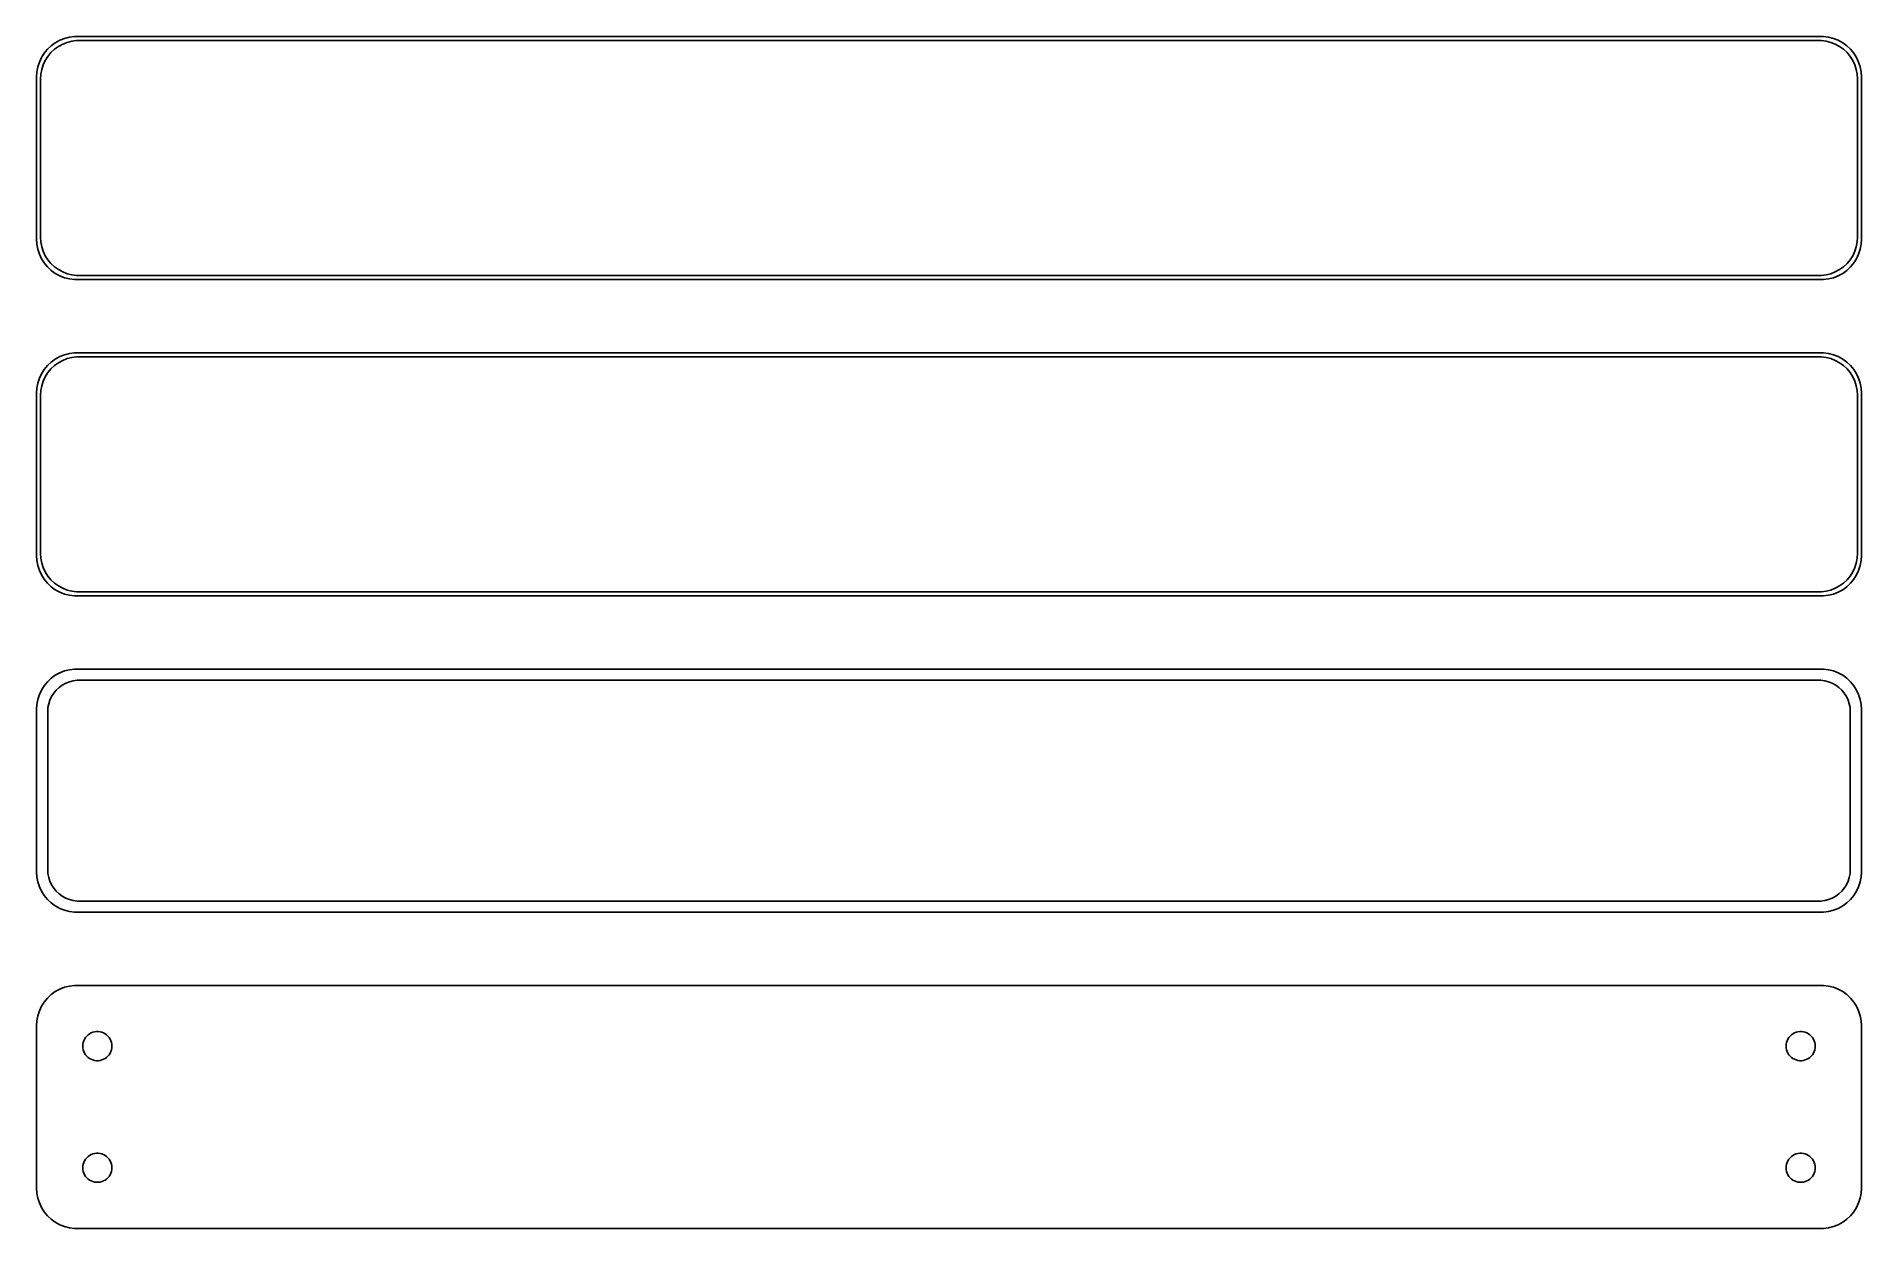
# Model space of a CAD drawing. Header units: metres. Extents: x -112 to 112, y 102 to 249.
import ezdxf

# ---------------------------------------------------------------- set-up
doc = ezdxf.new("R2010")
doc.units = ezdxf.units.M

msp = doc.modelspace()

# ---------------------------------------------------------------- linework, layer by layer
for p, q in [((-110.687, 247.853), (-111.145, 247.423)), ((-110.179, 248.222), (-110.687, 247.853)), ((-110.278, 247.41), (-109.795, 247.761)), ((-109.629, 248.524), (-110.179, 248.222)), ((-109.795, 247.761), (-109.272, 248.048)), ((-109.045, 248.755), (-109.629, 248.524)), ((-109.272, 248.048), (-108.718, 248.268)), ((-108.437, 248.911), (-109.045, 248.755)), ((-108.718, 248.268), (-108.14, 248.416)), ((-107.814, 248.99), (-108.437, 248.911)), ((-108.14, 248.416), (-107.548, 248.491)), ((107.814, 248.99), (-107.814, 248.99)), ((-107.548, 248.491), (107.548, 248.491)), ((107.548, 248.491), (108.14, 248.416)), ((108.437, 248.911), (107.814, 248.99)), ((108.14, 248.416), (108.718, 248.268)), ((109.045, 248.755), (108.437, 248.911)), ((108.718, 248.268), (109.272, 248.048)), ((109.629, 248.524), (109.045, 248.755)), ((109.272, 248.048), (109.795, 247.761)), ((110.179, 248.222), (109.629, 248.524)), ((109.795, 247.761), (110.278, 247.41)), ((110.687, 247.853), (110.179, 248.222)), ((111.145, 247.423), (110.687, 247.853)), ((-112.149, 245.841), (-112.343, 245.243)), ((-111.882, 246.409), (-112.149, 245.841)), ((-111.545, 246.939), (-111.882, 246.409)), ((-111.851, 244.931), (-111.666, 245.499)), ((-111.666, 245.499), (-111.412, 246.038)), ((-111.145, 247.423), (-111.545, 246.939)), ((-111.412, 246.038), (-111.093, 246.542)), ((-111.093, 246.542), (-110.713, 247.002)), ((-110.713, 247.002), (-110.278, 247.41)), ((110.278, 247.41), (110.713, 247.002)), ((110.713, 247.002), (111.093, 246.542)), ((111.093, 246.542), (111.412, 246.038)), ((111.545, 246.939), (111.145, 247.423)), ((111.412, 246.038), (111.666, 245.499)), ((111.882, 246.409), (111.545, 246.939)), ((111.666, 245.499), (111.851, 244.931)), ((112.149, 245.841), (111.882, 246.409)), ((112.343, 245.243), (112.149, 245.841)), ((-112.461, 244.627), (-112.5, 244)), ((-112.5, 244), (-112.5, 224)), ((-112.343, 245.243), (-112.461, 244.627)), ((-112, 243.75), (-111.963, 244.345)), ((-112, 224.25), (-112, 243.75)), ((-111.963, 244.345), (-111.851, 244.931)), ((111.851, 244.931), (111.963, 244.345)), ((111.963, 244.345), (112, 243.75)), ((112, 243.75), (112, 224.25)), ((112.461, 244.627), (112.343, 245.243)), ((112.5, 244), (112.461, 244.627)), ((112.5, 224), (112.5, 244)), ((-112.5, 224), (-112.461, 223.373)), ((-112.461, 223.373), (-112.343, 222.757)), ((-112.343, 222.757), (-112.149, 222.159)), ((-111.963, 223.655), (-112, 224.25)), ((-111.851, 223.069), (-111.963, 223.655)), ((-111.666, 222.501), (-111.851, 223.069)), ((111.851, 223.069), (111.666, 222.501)), ((111.963, 223.655), (111.851, 223.069)), ((112, 224.25), (111.963, 223.655)), ((112.149, 222.159), (112.343, 222.757)), ((112.343, 222.757), (112.461, 223.373)), ((112.461, 223.373), (112.5, 224)), ((-112.149, 222.159), (-111.882, 221.591)), ((-111.882, 221.591), (-111.545, 221.061)), ((-111.412, 221.962), (-111.666, 222.501)), ((-111.545, 221.061), (-111.145, 220.577)), ((-111.093, 221.458), (-111.412, 221.962)), ((-111.145, 220.577), (-110.687, 220.147)), ((-110.713, 220.998), (-111.093, 221.458)), ((-110.278, 220.59), (-110.713, 220.998)), ((-109.795, 220.239), (-110.278, 220.59)), ((110.278, 220.59), (109.795, 220.239)), ((110.713, 220.998), (110.278, 220.59)), ((110.687, 220.147), (111.145, 220.577)), ((111.093, 221.458), (110.713, 220.998)), ((111.412, 221.962), (111.093, 221.458)), ((111.145, 220.577), (111.545, 221.061)), ((111.666, 222.501), (111.412, 221.962)), ((111.545, 221.061), (111.882, 221.591)), ((111.882, 221.591), (112.149, 222.159)), ((-110.687, 220.147), (-110.179, 219.778)), ((-110.179, 219.778), (-109.629, 219.476)), ((-109.272, 219.952), (-109.795, 220.239)), ((-109.629, 219.476), (-109.045, 219.245)), ((-108.718, 219.732), (-109.272, 219.952)), ((-109.045, 219.245), (-108.437, 219.089)), ((-108.14, 219.584), (-108.718, 219.732)), ((-108.437, 219.089), (-107.814, 219.01)), ((-107.548, 219.509), (-108.14, 219.584)), ((-107.814, 219.01), (107.814, 219.01)), ((107.548, 219.509), (-107.548, 219.509)), ((108.14, 219.584), (107.548, 219.509)), ((107.814, 219.01), (108.437, 219.089)), ((108.718, 219.732), (108.14, 219.584)), ((108.437, 219.089), (109.045, 219.245)), ((109.272, 219.952), (108.718, 219.732)), ((109.045, 219.245), (109.629, 219.476)), ((109.795, 220.239), (109.272, 219.952)), ((109.629, 219.476), (110.179, 219.778)), ((110.179, 219.778), (110.687, 220.147)), ((-109.629, 209.524), (-110.179, 209.222)), ((-109.045, 209.755), (-109.629, 209.524)), ((-109.272, 209.048), (-108.718, 209.268)), ((-108.437, 209.911), (-109.045, 209.755)), ((-108.718, 209.268), (-108.14, 209.416)), ((-107.814, 209.99), (-108.437, 209.911)), ((-108.14, 209.416), (-107.548, 209.491)), ((107.814, 209.99), (-107.814, 209.99)), ((-107.548, 209.491), (107.548, 209.491)), ((107.548, 209.491), (108.14, 209.416)), ((108.437, 209.911), (107.814, 209.99)), ((108.14, 209.416), (108.718, 209.268)), ((109.045, 209.755), (108.437, 209.911)), ((108.718, 209.268), (109.272, 209.048)), ((109.629, 209.524), (109.045, 209.755)), ((110.179, 209.222), (109.629, 209.524)), ((-111.882, 207.409), (-112.149, 206.841)), ((-111.545, 207.939), (-111.882, 207.409)), ((-111.666, 206.499), (-111.412, 207.038)), ((-111.145, 208.423), (-111.545, 207.939)), ((-111.412, 207.038), (-111.093, 207.542)), ((-110.687, 208.853), (-111.145, 208.423)), ((-111.093, 207.542), (-110.713, 208.002)), ((-110.713, 208.002), (-110.278, 208.41)), ((-110.179, 209.222), (-110.687, 208.853)), ((-110.278, 208.41), (-109.795, 208.761)), ((-109.795, 208.761), (-109.272, 209.048)), ((109.272, 209.048), (109.795, 208.761)), ((109.795, 208.761), (110.278, 208.41)), ((110.687, 208.853), (110.179, 209.222)), ((110.278, 208.41), (110.713, 208.002)), ((111.145, 208.423), (110.687, 208.853)), ((110.713, 208.002), (111.093, 207.542)), ((111.093, 207.542), (111.412, 207.038)), ((111.545, 207.939), (111.145, 208.423)), ((111.412, 207.038), (111.666, 206.499)), ((111.882, 207.409), (111.545, 207.939)), ((112.149, 206.841), (111.882, 207.409)), ((-112.461, 205.627), (-112.5, 205)), ((-112.5, 205), (-112.5, 185)), ((-112.343, 206.243), (-112.461, 205.627)), ((-112.149, 206.841), (-112.343, 206.243)), ((-112, 204.75), (-111.963, 205.345)), ((-112, 185.25), (-112, 204.75)), ((-111.963, 205.345), (-111.851, 205.931)), ((-111.851, 205.931), (-111.666, 206.499)), ((111.666, 206.499), (111.851, 205.931)), ((111.851, 205.931), (111.963, 205.345)), ((111.963, 205.345), (112, 204.75)), ((112, 204.75), (112, 185.25)), ((112.343, 206.243), (112.149, 206.841)), ((112.461, 205.627), (112.343, 206.243)), ((112.5, 205), (112.461, 205.627)), ((112.5, 185), (112.5, 205)), ((-112.5, 185), (-112.461, 184.373)), ((-111.963, 184.655), (-112, 185.25)), ((-111.851, 184.069), (-111.963, 184.655)), ((111.963, 184.655), (111.851, 184.069)), ((112, 185.25), (111.963, 184.655)), ((112.461, 184.373), (112.5, 185)), ((-112.461, 184.373), (-112.343, 183.757)), ((-112.343, 183.757), (-112.149, 183.159)), ((-112.149, 183.159), (-111.882, 182.591)), ((-111.882, 182.591), (-111.545, 182.061)), ((-111.666, 183.501), (-111.851, 184.069)), ((-111.412, 182.962), (-111.666, 183.501)), ((-111.093, 182.458), (-111.412, 182.962)), ((-110.713, 181.998), (-111.093, 182.458)), ((111.093, 182.458), (110.713, 181.998)), ((111.412, 182.962), (111.093, 182.458)), ((111.666, 183.501), (111.412, 182.962)), ((111.545, 182.061), (111.882, 182.591)), ((111.851, 184.069), (111.666, 183.501)), ((111.882, 182.591), (112.149, 183.159)), ((112.149, 183.159), (112.343, 183.757)), ((112.343, 183.757), (112.461, 184.373)), ((-111.545, 182.061), (-111.145, 181.577)), ((-111.145, 181.577), (-110.687, 181.147)), ((-110.278, 181.59), (-110.713, 181.998)), ((-110.687, 181.147), (-110.179, 180.778)), ((-109.795, 181.239), (-110.278, 181.59)), ((-110.179, 180.778), (-109.629, 180.476)), ((-109.272, 180.952), (-109.795, 181.239)), ((-109.629, 180.476), (-109.045, 180.245)), ((-108.718, 180.732), (-109.272, 180.952)), ((-109.045, 180.245), (-108.437, 180.089)), ((-108.14, 180.584), (-108.718, 180.732)), ((-108.437, 180.089), (-107.814, 180.01)), ((-107.548, 180.509), (-108.14, 180.584)), ((-107.814, 180.01), (107.814, 180.01)), ((107.548, 180.509), (-107.548, 180.509)), ((108.14, 180.584), (107.548, 180.509)), ((107.814, 180.01), (108.437, 180.089)), ((108.718, 180.732), (108.14, 180.584)), ((108.437, 180.089), (109.045, 180.245)), ((109.272, 180.952), (108.718, 180.732)), ((109.045, 180.245), (109.629, 180.476)), ((109.795, 181.239), (109.272, 180.952)), ((109.629, 180.476), (110.179, 180.778)), ((110.278, 181.59), (109.795, 181.239)), ((110.179, 180.778), (110.687, 181.147)), ((110.713, 181.998), (110.278, 181.59)), ((110.687, 181.147), (111.145, 181.577)), ((111.145, 181.577), (111.545, 182.061)), ((-111.545, 168.939), (-111.882, 168.409)), ((-111.145, 169.423), (-111.545, 168.939)), ((-110.687, 169.853), (-111.145, 169.423)), ((-110.179, 170.222), (-110.687, 169.853)), ((-109.629, 170.524), (-110.179, 170.222)), ((-109.716, 168.731), (-109.323, 169.017)), ((-109.045, 170.755), (-109.629, 170.524)), ((-109.323, 169.017), (-108.898, 169.251)), ((-108.437, 170.911), (-109.045, 170.755)), ((-108.898, 169.251), (-108.446, 169.43)), ((-108.446, 169.43), (-107.975, 169.551)), ((-107.814, 170.99), (-108.437, 170.911)), ((-107.975, 169.551), (-107.493, 169.612)), ((107.814, 170.99), (-107.814, 170.99)), ((-107.493, 169.612), (107.493, 169.612)), ((107.493, 169.612), (107.975, 169.551)), ((108.437, 170.911), (107.814, 170.99)), ((107.975, 169.551), (108.446, 169.43)), ((109.045, 170.755), (108.437, 170.911)), ((108.446, 169.43), (108.898, 169.251)), ((108.898, 169.251), (109.323, 169.017)), ((109.629, 170.524), (109.045, 170.755)), ((109.323, 169.017), (109.716, 168.731)), ((110.179, 170.222), (109.629, 170.524)), ((110.687, 169.853), (110.179, 170.222)), ((111.145, 169.423), (110.687, 169.853)), ((111.545, 168.939), (111.145, 169.423)), ((111.882, 168.409), (111.545, 168.939)), ((-112.461, 166.627), (-112.5, 166)), ((-112.343, 167.243), (-112.461, 166.627)), ((-112.149, 167.841), (-112.343, 167.243)), ((-111.882, 168.409), (-112.149, 167.841)), ((-111.089, 166.235), (-110.998, 166.712)), ((-110.998, 166.712), (-110.848, 167.174)), ((-110.848, 167.174), (-110.641, 167.614)), ((-110.641, 167.614), (-110.38, 168.024)), ((-110.38, 168.024), (-110.071, 168.399)), ((-110.071, 168.399), (-109.716, 168.731)), ((109.716, 168.731), (110.071, 168.399)), ((110.071, 168.399), (110.38, 168.024)), ((110.38, 168.024), (110.641, 167.614)), ((110.641, 167.614), (110.848, 167.174)), ((110.848, 167.174), (110.998, 166.712)), ((110.998, 166.712), (111.089, 166.235)), ((112.149, 167.841), (111.882, 168.409)), ((112.343, 167.243), (112.149, 167.841)), ((112.461, 166.627), (112.343, 167.243)), ((112.5, 166), (112.461, 166.627)), ((-112.5, 166), (-112.5, 146)), ((-111.119, 165.75), (-111.089, 166.235)), ((-111.119, 146.25), (-111.119, 165.75)), ((111.089, 166.235), (111.119, 165.75)), ((111.119, 165.75), (111.119, 146.25)), ((112.5, 146), (112.5, 166)), ((-111.089, 145.765), (-111.119, 146.25)), ((111.119, 146.25), (111.089, 145.765)), ((-112.5, 146), (-112.461, 145.373)), ((-112.461, 145.373), (-112.343, 144.757)), ((-112.343, 144.757), (-112.149, 144.159)), ((-112.149, 144.159), (-111.882, 143.591)), ((-110.998, 145.288), (-111.089, 145.765)), ((-110.848, 144.826), (-110.998, 145.288)), ((-110.641, 144.386), (-110.848, 144.826)), ((-110.38, 143.976), (-110.641, 144.386)), ((110.641, 144.386), (110.38, 143.976)), ((110.848, 144.826), (110.641, 144.386)), ((110.998, 145.288), (110.848, 144.826)), ((111.089, 145.765), (110.998, 145.288)), ((111.882, 143.591), (112.149, 144.159)), ((112.149, 144.159), (112.343, 144.757)), ((112.343, 144.757), (112.461, 145.373)), ((112.461, 145.373), (112.5, 146)), ((-111.882, 143.591), (-111.545, 143.061)), ((-111.545, 143.061), (-111.145, 142.577)), ((-111.145, 142.577), (-110.687, 142.147)), ((-110.687, 142.147), (-110.179, 141.778)), ((-110.071, 143.601), (-110.38, 143.976)), ((-110.179, 141.778), (-109.629, 141.476)), ((-109.716, 143.269), (-110.071, 143.601)), ((-109.323, 142.983), (-109.716, 143.269)), ((-108.898, 142.749), (-109.323, 142.983)), ((-108.446, 142.57), (-108.898, 142.749)), ((-107.975, 142.449), (-108.446, 142.57)), ((-107.493, 142.388), (-107.975, 142.449)), ((107.493, 142.388), (-107.493, 142.388)), ((107.975, 142.449), (107.493, 142.388)), ((108.446, 142.57), (107.975, 142.449)), ((108.898, 142.749), (108.446, 142.57)), ((109.323, 142.983), (108.898, 142.749)), ((109.716, 143.269), (109.323, 142.983)), ((109.629, 141.476), (110.179, 141.778)), ((110.071, 143.601), (109.716, 143.269)), ((110.38, 143.976), (110.071, 143.601)), ((110.179, 141.778), (110.687, 142.147)), ((110.687, 142.147), (111.145, 142.577)), ((111.145, 142.577), (111.545, 143.061)), ((111.545, 143.061), (111.882, 143.591)), ((-109.629, 141.476), (-109.045, 141.245)), ((-109.045, 141.245), (-108.437, 141.089)), ((-108.437, 141.089), (-107.814, 141.01)), ((-107.814, 141.01), (107.814, 141.01)), ((107.814, 141.01), (108.437, 141.089)), ((108.437, 141.089), (109.045, 141.245)), ((109.045, 141.245), (109.629, 141.476)), ((-110.687, 130.853), (-111.145, 130.423)), ((-110.179, 131.222), (-110.687, 130.853)), ((-109.629, 131.524), (-110.179, 131.222)), ((-109.045, 131.755), (-109.629, 131.524)), ((-108.437, 131.911), (-109.045, 131.755)), ((-107.814, 131.99), (-108.437, 131.911)), ((107.814, 131.99), (-107.814, 131.99)), ((108.437, 131.911), (107.814, 131.99)), ((109.045, 131.755), (108.437, 131.911)), ((109.629, 131.524), (109.045, 131.755)), ((110.179, 131.222), (109.629, 131.524)), ((110.687, 130.853), (110.179, 131.222)), ((111.145, 130.423), (110.687, 130.853)), ((-112.149, 128.841), (-112.343, 128.243)), ((-111.882, 129.409), (-112.149, 128.841)), ((-111.545, 129.939), (-111.882, 129.409)), ((-111.145, 130.423), (-111.545, 129.939)), ((111.545, 129.939), (111.145, 130.423)), ((111.882, 129.409), (111.545, 129.939)), ((112.149, 128.841), (111.882, 129.409)), ((112.343, 128.243), (112.149, 128.841)), ((-112.461, 127.627), (-112.5, 127)), ((-112.5, 127), (-112.5, 107)), ((-112.343, 128.243), (-112.461, 127.627)), ((-106.147, 125.887), (-105.964, 126.02)), ((-105.964, 126.02), (-105.766, 126.129)), ((-105.766, 126.129), (-105.556, 126.212)), ((-105.556, 126.212), (-105.337, 126.268)), ((-105.337, 126.268), (-105.113, 126.296)), ((-105.113, 126.296), (-104.887, 126.296)), ((-104.887, 126.296), (-104.663, 126.268)), ((-104.663, 126.268), (-104.444, 126.212)), ((-104.444, 126.212), (-104.234, 126.129)), ((-104.234, 126.129), (-104.036, 126.02)), ((-104.036, 126.02), (-103.853, 125.887)), ((103.853, 125.887), (104.036, 126.02)), ((104.036, 126.02), (104.234, 126.129)), ((104.234, 126.129), (104.444, 126.212)), ((104.444, 126.212), (104.663, 126.268)), ((104.663, 126.268), (104.887, 126.296)), ((104.887, 126.296), (105.113, 126.296)), ((105.113, 126.296), (105.337, 126.268)), ((105.337, 126.268), (105.556, 126.212)), ((105.556, 126.212), (105.766, 126.129)), ((105.766, 126.129), (105.964, 126.02)), ((105.964, 126.02), (106.147, 125.887)), ((112.461, 127.627), (112.343, 128.243)), ((112.5, 127), (112.461, 127.627)), ((112.5, 107), (112.5, 127)), ((-106.8, 124.5), (-106.786, 124.726)), ((-106.786, 124.274), (-106.8, 124.5)), ((-106.786, 124.726), (-106.743, 124.948)), ((-106.743, 124.052), (-106.786, 124.274)), ((-106.743, 124.948), (-106.674, 125.163)), ((-106.674, 123.837), (-106.743, 124.052)), ((-106.674, 125.163), (-106.577, 125.367)), ((-106.577, 123.633), (-106.674, 123.837)), ((-106.577, 125.367), (-106.456, 125.558)), ((-106.456, 125.558), (-106.312, 125.732)), ((-106.312, 125.732), (-106.147, 125.887)), ((-103.853, 125.887), (-103.688, 125.732)), ((-103.688, 125.732), (-103.544, 125.558)), ((-103.544, 125.558), (-103.423, 125.367)), ((-103.423, 125.367), (-103.326, 125.163)), ((-103.326, 123.837), (-103.423, 123.633)), ((-103.326, 125.163), (-103.257, 124.948)), ((-103.257, 124.052), (-103.326, 123.837)), ((-103.257, 124.948), (-103.214, 124.726)), ((-103.214, 124.274), (-103.257, 124.052)), ((-103.214, 124.726), (-103.2, 124.5)), ((-103.2, 124.5), (-103.214, 124.274)), ((103.2, 124.5), (103.214, 124.726)), ((103.214, 124.274), (103.2, 124.5)), ((103.214, 124.726), (103.257, 124.948)), ((103.257, 124.052), (103.214, 124.274)), ((103.257, 124.948), (103.326, 125.163)), ((103.326, 123.837), (103.257, 124.052)), ((103.326, 125.163), (103.423, 125.367)), ((103.423, 123.633), (103.326, 123.837)), ((103.423, 125.367), (103.544, 125.558)), ((103.544, 125.558), (103.688, 125.732)), ((103.688, 125.732), (103.853, 125.887)), ((106.147, 125.887), (106.312, 125.732)), ((106.312, 125.732), (106.456, 125.558)), ((106.456, 125.558), (106.577, 125.367)), ((106.577, 125.367), (106.674, 125.163)), ((106.674, 123.837), (106.577, 123.633)), ((106.674, 125.163), (106.743, 124.948)), ((106.743, 124.052), (106.674, 123.837)), ((106.743, 124.948), (106.786, 124.726)), ((106.786, 124.274), (106.743, 124.052)), ((106.786, 124.726), (106.8, 124.5)), ((106.8, 124.5), (106.786, 124.274)), ((-106.456, 123.442), (-106.577, 123.633)), ((-106.312, 123.268), (-106.456, 123.442)), ((-106.147, 123.113), (-106.312, 123.268)), ((-105.964, 122.98), (-106.147, 123.113)), ((-105.766, 122.871), (-105.964, 122.98)), ((-105.556, 122.788), (-105.766, 122.871)), ((-105.337, 122.732), (-105.556, 122.788)), ((-105.113, 122.704), (-105.337, 122.732)), ((-104.887, 122.704), (-105.113, 122.704)), ((-104.663, 122.732), (-104.887, 122.704)), ((-104.444, 122.788), (-104.663, 122.732)), ((-104.234, 122.871), (-104.444, 122.788)), ((-104.036, 122.98), (-104.234, 122.871)), ((-103.853, 123.113), (-104.036, 122.98)), ((-103.688, 123.268), (-103.853, 123.113)), ((-103.544, 123.442), (-103.688, 123.268)), ((-103.423, 123.633), (-103.544, 123.442)), ((103.544, 123.442), (103.423, 123.633)), ((103.688, 123.268), (103.544, 123.442)), ((103.853, 123.113), (103.688, 123.268)), ((104.036, 122.98), (103.853, 123.113)), ((104.234, 122.871), (104.036, 122.98)), ((104.444, 122.788), (104.234, 122.871)), ((104.663, 122.732), (104.444, 122.788)), ((104.887, 122.704), (104.663, 122.732)), ((105.113, 122.704), (104.887, 122.704)), ((105.337, 122.732), (105.113, 122.704)), ((105.556, 122.788), (105.337, 122.732)), ((105.766, 122.871), (105.556, 122.788)), ((105.964, 122.98), (105.766, 122.871)), ((106.147, 123.113), (105.964, 122.98)), ((106.312, 123.268), (106.147, 123.113)), ((106.456, 123.442), (106.312, 123.268)), ((106.577, 123.633), (106.456, 123.442)), ((-106.674, 110.163), (-106.577, 110.367)), ((-106.577, 110.367), (-106.456, 110.558)), ((-106.456, 110.558), (-106.312, 110.732)), ((-106.312, 110.732), (-106.147, 110.887)), ((-106.147, 110.887), (-105.964, 111.02)), ((-105.964, 111.02), (-105.766, 111.129)), ((-105.766, 111.129), (-105.556, 111.212)), ((-105.556, 111.212), (-105.337, 111.268)), ((-105.337, 111.268), (-105.113, 111.296)), ((-105.113, 111.296), (-104.887, 111.296)), ((-104.887, 111.296), (-104.663, 111.268)), ((-104.663, 111.268), (-104.444, 111.212)), ((-104.444, 111.212), (-104.234, 111.129)), ((-104.234, 111.129), (-104.036, 111.02)), ((-104.036, 111.02), (-103.853, 110.887)), ((-103.853, 110.887), (-103.688, 110.732)), ((-103.688, 110.732), (-103.544, 110.558)), ((-103.544, 110.558), (-103.423, 110.367)), ((-103.423, 110.367), (-103.326, 110.163)), ((103.326, 110.163), (103.423, 110.367)), ((103.423, 110.367), (103.544, 110.558)), ((103.544, 110.558), (103.688, 110.732)), ((103.688, 110.732), (103.853, 110.887)), ((103.853, 110.887), (104.036, 111.02)), ((104.036, 111.02), (104.234, 111.129)), ((104.234, 111.129), (104.444, 111.212)), ((104.444, 111.212), (104.663, 111.268)), ((104.663, 111.268), (104.887, 111.296)), ((104.887, 111.296), (105.113, 111.296)), ((105.113, 111.296), (105.337, 111.268)), ((105.337, 111.268), (105.556, 111.212)), ((105.556, 111.212), (105.766, 111.129)), ((105.766, 111.129), (105.964, 111.02)), ((105.964, 111.02), (106.147, 110.887)), ((106.147, 110.887), (106.312, 110.732)), ((106.312, 110.732), (106.456, 110.558)), ((106.456, 110.558), (106.577, 110.367)), ((106.577, 110.367), (106.674, 110.163)), ((-106.8, 109.5), (-106.786, 109.726)), ((-106.786, 109.274), (-106.8, 109.5)), ((-106.786, 109.726), (-106.743, 109.948)), ((-106.743, 109.052), (-106.786, 109.274)), ((-106.743, 109.948), (-106.674, 110.163)), ((-106.674, 108.837), (-106.743, 109.052)), ((-106.577, 108.633), (-106.674, 108.837)), ((-106.456, 108.442), (-106.577, 108.633)), ((-106.312, 108.268), (-106.456, 108.442)), ((-106.147, 108.113), (-106.312, 108.268)), ((-105.964, 107.98), (-106.147, 108.113)), ((-103.853, 108.113), (-104.036, 107.98)), ((-103.688, 108.268), (-103.853, 108.113)), ((-103.544, 108.442), (-103.688, 108.268)), ((-103.423, 108.633), (-103.544, 108.442)), ((-103.326, 108.837), (-103.423, 108.633)), ((-103.326, 110.163), (-103.257, 109.948)), ((-103.257, 109.052), (-103.326, 108.837)), ((-103.257, 109.948), (-103.214, 109.726)), ((-103.214, 109.274), (-103.257, 109.052)), ((-103.214, 109.726), (-103.2, 109.5)), ((-103.2, 109.5), (-103.214, 109.274)), ((103.2, 109.5), (103.214, 109.726)), ((103.214, 109.274), (103.2, 109.5)), ((103.214, 109.726), (103.257, 109.948)), ((103.257, 109.052), (103.214, 109.274)), ((103.257, 109.948), (103.326, 110.163)), ((103.326, 108.837), (103.257, 109.052)), ((103.423, 108.633), (103.326, 108.837)), ((103.544, 108.442), (103.423, 108.633)), ((103.688, 108.268), (103.544, 108.442)), ((103.853, 108.113), (103.688, 108.268)), ((104.036, 107.98), (103.853, 108.113)), ((106.147, 108.113), (105.964, 107.98)), ((106.312, 108.268), (106.147, 108.113)), ((106.456, 108.442), (106.312, 108.268)), ((106.577, 108.633), (106.456, 108.442)), ((106.674, 108.837), (106.577, 108.633)), ((106.674, 110.163), (106.743, 109.948)), ((106.743, 109.052), (106.674, 108.837)), ((106.743, 109.948), (106.786, 109.726)), ((106.786, 109.274), (106.743, 109.052)), ((106.786, 109.726), (106.8, 109.5)), ((106.8, 109.5), (106.786, 109.274)), ((-112.5, 107), (-112.461, 106.373)), ((-112.461, 106.373), (-112.343, 105.757)), ((-112.343, 105.757), (-112.149, 105.159)), ((-105.766, 107.871), (-105.964, 107.98)), ((-105.556, 107.788), (-105.766, 107.871)), ((-105.337, 107.732), (-105.556, 107.788)), ((-105.113, 107.704), (-105.337, 107.732)), ((-104.887, 107.704), (-105.113, 107.704)), ((-104.663, 107.732), (-104.887, 107.704)), ((-104.444, 107.788), (-104.663, 107.732)), ((-104.234, 107.871), (-104.444, 107.788)), ((-104.036, 107.98), (-104.234, 107.871)), ((104.234, 107.871), (104.036, 107.98)), ((104.444, 107.788), (104.234, 107.871)), ((104.663, 107.732), (104.444, 107.788)), ((104.887, 107.704), (104.663, 107.732)), ((105.113, 107.704), (104.887, 107.704)), ((105.337, 107.732), (105.113, 107.704)), ((105.556, 107.788), (105.337, 107.732)), ((105.766, 107.871), (105.556, 107.788)), ((105.964, 107.98), (105.766, 107.871)), ((112.149, 105.159), (112.343, 105.757)), ((112.343, 105.757), (112.461, 106.373)), ((112.461, 106.373), (112.5, 107)), ((-112.149, 105.159), (-111.882, 104.591)), ((-111.882, 104.591), (-111.545, 104.061)), ((-111.545, 104.061), (-111.145, 103.577)), ((-111.145, 103.577), (-110.687, 103.147)), ((110.687, 103.147), (111.145, 103.577)), ((111.145, 103.577), (111.545, 104.061)), ((111.545, 104.061), (111.882, 104.591)), ((111.882, 104.591), (112.149, 105.159)), ((-110.687, 103.147), (-110.179, 102.778)), ((-110.179, 102.778), (-109.629, 102.476)), ((-109.629, 102.476), (-109.045, 102.245)), ((-109.045, 102.245), (-108.437, 102.089)), ((-108.437, 102.089), (-107.814, 102.01)), ((-107.814, 102.01), (107.814, 102.01)), ((107.814, 102.01), (108.437, 102.089)), ((108.437, 102.089), (109.045, 102.245)), ((109.045, 102.245), (109.629, 102.476)), ((109.629, 102.476), (110.179, 102.778)), ((110.179, 102.778), (110.687, 103.147))]:
    msp.add_line(p, q)

doc.saveas('drawing.dxf')
